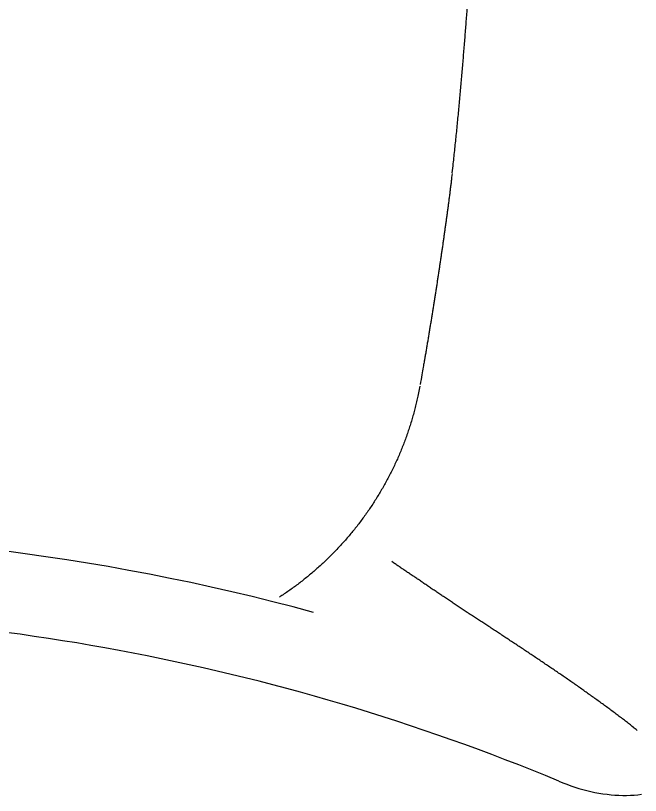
# Model space of a CAD drawing. Extents: x 527 to 614, y 487 to 635.
# Drawn here: x 590.93 to 600.67, y 527.77 to 539.93 of the extents above; entities that cross this region are included whole.
import ezdxf

# ---------------------------------------------------------------- set-up
doc = ezdxf.new("R2010")
doc.units = 0
doc.header["$MEASUREMENT"] = 0
doc.layers.add('1', color=4, linetype='Continuous')

# ---------------------------------------------------------------- blocks, each defined once
blk = doc.blocks.new('VANGUARD')
at = {"layer": '1', "color": 2}
for points in [[(70.831, 32.452), (70.844, 32.562, 0.000836), (70.858, 32.682, 0.000829), (70.87, 32.8, 0.000792), (70.883, 32.918, 0.000715), (70.895, 33.036, 0.000659), (70.907, 33.155, 0.00061), (70.918, 33.273, 0.000566), (70.93, 33.391, 0.000516), (70.941, 33.509, 0.000473), (70.952, 33.627, 0.000426), (70.962, 33.744, 0.000389), (70.973, 33.861, 0.000353), (70.983, 33.978, 0.000338), (70.993, 34.094, 0.000339), (71.003, 34.21, 0.000338), (71.012, 34.327, 0.000335), (71.022, 34.443, 0.000333), (71.031, 34.558, 0.00033), (71.04, 34.674, 0.000328), (71.049, 34.79, 0.000326), (71.058, 34.905, 0.000323), (71.067, 35.02, 0.000321)], [(70.831, 32.444), (70.823, 32.38, -0.000478), (70.815, 32.311, -0.00048), (70.806, 32.243, -0.000477), (70.798, 32.176, -0.00046), (70.79, 32.109, -0.000449), (70.781, 32.042, -0.000437), (70.772, 31.976, -0.000426), (70.764, 31.91, -0.000412), (70.755, 31.845, -0.0004), (70.746, 31.779, -0.000385), (70.737, 31.714, -0.000371), (70.728, 31.65, -0.000355), (70.719, 31.585, -0.000341), (70.71, 31.521, -0.000324), (70.701, 31.456, -0.000309), (70.692, 31.392, -0.000291), (70.683, 31.328, -0.000275), (70.674, 31.264, -0.000256), (70.664, 31.201, -0.000241), (70.655, 31.137, -0.000226), (70.645, 31.073, -0.000221), (70.636, 31.009, -0.000225), (70.626, 30.945, -0.000227), (70.617, 30.881, -0.000228), (70.607, 30.816, -0.00023), (70.597, 30.752, -0.000232), (70.587, 30.687, -0.000234), (70.577, 30.622, -0.000236), (70.567, 30.557, -0.000237), (70.557, 30.492, -0.000239), (70.546, 30.426, -0.00024), (70.536, 30.361, -0.000242), (70.525, 30.295, -0.000244), (70.515, 30.229, -0.000246), (70.504, 30.163, -0.000246), (70.493, 30.097, -0.000247), (70.482, 30.03, -0.00025), (70.471, 29.964, -0.000257), (70.46, 29.897, -0.00025), (70.449, 29.83, -0.000235), (70.438, 29.763, -0.000262), (70.427, 29.695, -0.000313), (70.415, 29.626, -0.000235), (70.404, 29.561, -0.000079), (70.393, 29.502, -0.000348), (70.38, 29.423, -0.000586), (70.359, 29.305, -0.000286), (70.332, 29.154, -0.000286)], [(70.328, 29.128), (70.318, 29.074, -0.00515), (70.297, 28.973, -0.004519), (70.277, 28.885, -0.004518), (70.255, 28.797, -0.004504), (70.232, 28.709, -0.004498), (70.208, 28.623, -0.004493), (70.182, 28.536, -0.004489), (70.154, 28.451, -0.004482), (70.125, 28.366, -0.004479), (70.095, 28.282, -0.004476), (70.062, 28.198, -0.00447), (70.029, 28.115, -0.004465), (69.994, 28.032, -0.004466), (69.958, 27.951, -0.00446), (69.92, 27.87, -0.004458), (69.88, 27.789, -0.004456), (69.84, 27.71, -0.004455), (69.798, 27.631, -0.004455), (69.754, 27.553, -0.00445), (69.709, 27.476, -0.004442), (69.663, 27.4, -0.00443), (69.616, 27.325, -0.004414), (69.567, 27.25, -0.004413), (69.517, 27.177, -0.004404), (69.466, 27.105, -0.004397), (69.414, 27.034, -0.004389), (69.361, 26.964, -0.004383), (69.307, 26.895, -0.004373), (69.251, 26.828, -0.004369), (69.195, 26.761, -0.004359), (69.137, 26.695, -0.00435), (69.079, 26.631, -0.004344), (69.019, 26.568, -0.004339), (68.958, 26.506, -0.004329), (68.897, 26.445, -0.004322), (68.834, 26.385, -0.004316), (68.771, 26.326, -0.00431), (68.706, 26.269, -0.004301), (68.641, 26.212, -0.004297), (68.575, 26.157, -0.00429), (68.508, 26.103, -0.004286), (68.44, 26.051, -0.004279), (68.371, 25.999, -0.004275), (68.302, 25.949, -0.00427), (68.232, 25.9, -0.004268), (68.16, 25.853, -0.001241), (68.14, 25.839, -0.00426)]]:
    blk.add_lwpolyline(points, format="xyb", dxfattribs=at)
blk.add_lwpolyline([(73.715, 23.761), (73.7, 23.773), (73.685, 23.785), (73.67, 23.797), (73.655, 23.809), (73.639, 23.821), (73.624, 23.833), (73.609, 23.846), (73.593, 23.858), (73.578, 23.87), (73.562, 23.882), (73.547, 23.894), (73.531, 23.907), (73.515, 23.919), (73.499, 23.931), (73.484, 23.943), (73.468, 23.955), (73.452, 23.968), (73.435, 23.98), (73.419, 23.992), (73.403, 24.004), (73.387, 24.016), (73.371, 24.029), (73.354, 24.041), (73.338, 24.053), (73.322, 24.065), (73.305, 24.078), (73.289, 24.09), (73.272, 24.102), (73.255, 24.114), (73.239, 24.127), (73.222, 24.139), (73.205, 24.151), (73.189, 24.163), (73.172, 24.175), (73.155, 24.188), (73.138, 24.2), (73.121, 24.212), (73.105, 24.224), (73.088, 24.236), (73.071, 24.248), (73.054, 24.261), (73.037, 24.273), (73.02, 24.285), (73.003, 24.297), (72.986, 24.309), (72.969, 24.321), (72.952, 24.333), (72.935, 24.345), (72.918, 24.357), (72.901, 24.37), (72.884, 24.382), (72.867, 24.394), (72.85, 24.406), (72.833, 24.418), (72.816, 24.43), (72.799, 24.442), (72.782, 24.454), (72.765, 24.466), (72.747, 24.478), (72.73, 24.49), (72.713, 24.502), (72.696, 24.513), (72.679, 24.525), (72.662, 24.537), (72.645, 24.549), (72.627, 24.561), (72.61, 24.573), (72.593, 24.585), (72.576, 24.597), (72.559, 24.608), (72.541, 24.62), (72.524, 24.632), (72.507, 24.644), (72.49, 24.656), (72.473, 24.667), (72.455, 24.679), (72.438, 24.691), (72.421, 24.703), (72.404, 24.714), (72.386, 24.726), (72.369, 24.738), (72.352, 24.749), (72.335, 24.761), (72.318, 24.773), (72.3, 24.784), (72.283, 24.796), (72.266, 24.808), (72.249, 24.819), (72.232, 24.831), (72.214, 24.842), (72.197, 24.854), (72.18, 24.865), (72.163, 24.877), (72.146, 24.888), (72.129, 24.9), (72.111, 24.911), (72.094, 24.923), (72.077, 24.934), (72.06, 24.946), (72.043, 24.957), (72.026, 24.968), (72.009, 24.98), (71.992, 24.991), (71.975, 25.003), (71.958, 25.014), (71.941, 25.025), (71.924, 25.036), (71.907, 25.048), (71.89, 25.059), (71.873, 25.07), (71.856, 25.081), (71.839, 25.093), (71.822, 25.104), (71.805, 25.115), (71.788, 25.126), (71.771, 25.137), (71.754, 25.149), (71.737, 25.16), (71.721, 25.171), (71.704, 25.182), (71.687, 25.193), (71.67, 25.204), (71.653, 25.215), (71.637, 25.226), (71.62, 25.237), (71.603, 25.248), (71.587, 25.259), (71.57, 25.27), (71.553, 25.281), (71.537, 25.292), (71.52, 25.303), (71.504, 25.314), (71.487, 25.324), (71.471, 25.335), (71.454, 25.346), (71.438, 25.357), (71.421, 25.368), (71.405, 25.379), (71.389, 25.389), (71.372, 25.4), (71.356, 25.411), (71.34, 25.422), (71.323, 25.432), (71.307, 25.443), (71.291, 25.454), (71.275, 25.464), (71.258, 25.475), (71.242, 25.486), (71.226, 25.496), (71.21, 25.507), (71.194, 25.517), (71.178, 25.528), (71.162, 25.538), (71.146, 25.549), (71.13, 25.559), (71.114, 25.57), (71.098, 25.58), (71.083, 25.591), (71.067, 25.601), (71.051, 25.612), (71.035, 25.622), (71.02, 25.632), (71.004, 25.643), (70.988, 25.653), (70.973, 25.663), (70.957, 25.674), (70.942, 25.684), (70.926, 25.694), (70.911, 25.704), (70.895, 25.715), (70.88, 25.725), (70.864, 25.735), (70.849, 25.745), (70.834, 25.756), (70.818, 25.766), (70.803, 25.776), (70.788, 25.786), (70.773, 25.796), (70.758, 25.806), (70.742, 25.816), (70.727, 25.826), (70.712, 25.836), (70.697, 25.846), (70.682, 25.856), (70.668, 25.866), (70.653, 25.876), (70.638, 25.886), (70.623, 25.896), (70.608, 25.906), (70.593, 25.916), (70.579, 25.926), (70.564, 25.936), (70.549, 25.946), (70.535, 25.955), (70.52, 25.965), (70.506, 25.975), (70.491, 25.985), (70.477, 25.995), (70.463, 26.004), (70.448, 26.014), (70.434, 26.024), (70.42, 26.034), (70.405, 26.043), (70.391, 26.053), (70.377, 26.063), (70.363, 26.072), (70.349, 26.082), (70.335, 26.092), (70.321, 26.101), (70.307, 26.111), (70.293, 26.12), (70.279, 26.13), (70.265, 26.139), (70.251, 26.149), (70.236, 26.158), (70.222, 26.168), (70.207, 26.178), (70.193, 26.187), (70.178, 26.197), (70.164, 26.206), (70.15, 26.216), (70.136, 26.225), (70.122, 26.234), (70.107, 26.244), (70.093, 26.253), (70.08, 26.263), (70.066, 26.272), (70.052, 26.281), (70.038, 26.291), (70.024, 26.3), (70.011, 26.309), (69.997, 26.319), (69.984, 26.328), (69.97, 26.337), (69.957, 26.346), (69.943, 26.356), (69.93, 26.365), (69.917, 26.374), (69.89, 26.392)], dxfattribs=at)
at = {"layer": '1', "color": 3, "linetype": 'Continuous'}
blk.add_lwpolyline([(72.492, 22.97), (72.554, 22.945), (72.616, 22.921), (72.679, 22.899), (72.741, 22.878), (72.804, 22.858), (72.866, 22.84), (72.929, 22.824), (72.992, 22.809), (73.055, 22.795), (73.118, 22.783), (73.181, 22.773), (73.245, 22.765), (73.307, 22.758), (73.369, 22.753), (73.43, 22.75), (73.491, 22.748), (73.55, 22.748), (73.609, 22.75), (73.667, 22.754), (73.725, 22.758), (73.781, 22.765)], dxfattribs=at)
at = {"layer": '1', "color": 2}
blk.add_arc((59.369, -8.632), 35.474, 74.8033, 91.7415, dxfattribs=at)
at = {"layer": '1', "color": 3, "linetype": 'Continuous'}
blk.add_arc((59.369, -8.632), 34.219, 67.4486, 91.4363, dxfattribs=at)

msp = doc.modelspace()

# ---------------------------------------------------------------- block references
at = {"layer": '1'}
msp.add_blockref('VANGUARD', (526.9, 505.027), dxfattribs=at)

doc.saveas('drawing.dxf')
